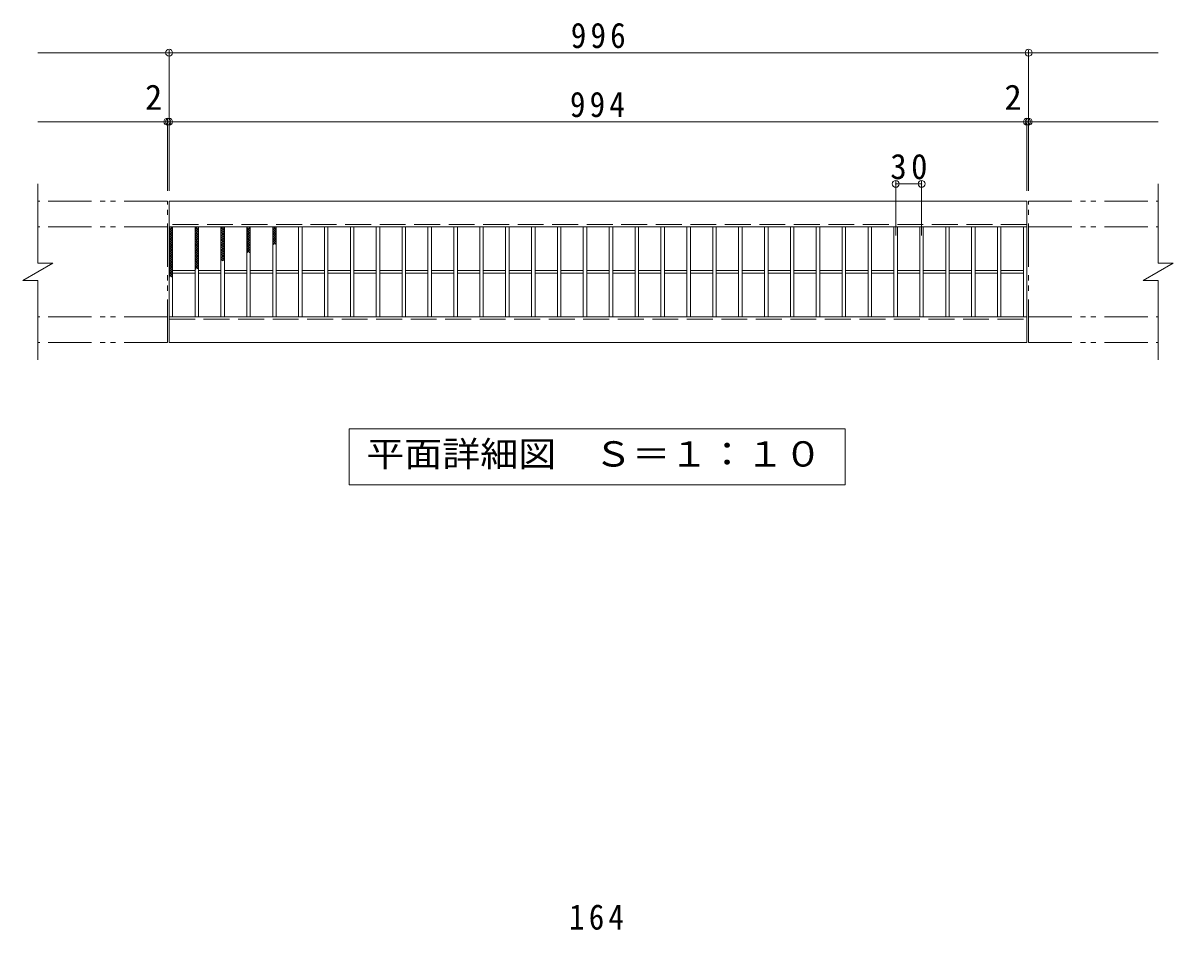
# Model space of a CAD drawing. Units: millimetres at full size, sheet at 1:10, with parts at other scales. Extents: x -1573 to 1792, y -1355 to 1055.
# Drawn here: x -1573 to -241, y 4 to 1055 of the extents above; entities that cross this region are included whole.
import ezdxf
from ezdxf.enums import TextEntityAlignment as Align

# ---------------------------------------------------------------- set-up
doc = ezdxf.new("R2010")
doc.units = ezdxf.units.MM
doc.header["$LTSCALE"] = 10
doc.header["$PDMODE"] = 32
doc.header["$PDSIZE"] = 8
doc.linetypes.add('DASHED3', pattern=[4, 3, -1])
doc.linetypes.add('DOUBLE_CHAIN1', pattern=[8.8, 5, -1, 0.6, -0.6, 0.6, -1])
for name, color, linetype, lineweight in [('A-0', 6, 'Continuous', 9), ('C-0', 6, 'Continuous', 5), ('C-1', 2, 'Continuous', 9), ('C-2', 3, 'Continuous', 9), ('C-4', 7, 'Continuous', 9), ('C-5', 7, 'Continuous', 9)]:
    doc.layers.add(name, color=color, linetype=linetype, lineweight=lineweight)
doc.styles.add('ＭＳ ゴシック', font='')
doc.styles.get('ＭＳ ゴシック').set_extended_font_data('MS Gothic')

msp = doc.modelspace()

# ---------------------------------------------------------------- linework, layer by layer
at = {"layer": 'C-0'}
for p, q in [((-1403.87, 814.62), (-1400.08, 818.41)), ((-1403.87, 817.44), (-1402.91, 818.41)), ((-1403.87, 817.17), (-1399.87, 813.17)), ((-1403.87, 811.79), (-1399.87, 815.79)), ((-1403.87, 814.34), (-1399.87, 810.34)), ((-1403.87, 808.96), (-1399.87, 812.96)), ((-1402.28, 818.41), (-1399.87, 816)), ((-1373.87, 815.47), (-1370.94, 818.41)), ((-1373.87, 818.3), (-1373.76, 818.41)), ((-1373.87, 812.65), (-1369.87, 816.65)), ((-1373.87, 816.31), (-1369.87, 812.31)), ((-1373.87, 809.82), (-1369.87, 813.82)), ((-1373.87, 813.48), (-1369.87, 809.48)), ((-1373.14, 818.41), (-1369.87, 815.14)), ((-1370.31, 818.41), (-1369.87, 817.97)), ((-1343.87, 816.33), (-1341.79, 818.41)), ((-1343.87, 818.28), (-1339.87, 814.28)), ((-1343.87, 813.5), (-1339.87, 817.5)), ((-1343.87, 815.45), (-1339.87, 811.45)), ((-1343.87, 810.67), (-1339.87, 814.68)), ((-1341.17, 818.41), (-1339.87, 817.11)), ((-1313.87, 817.19), (-1312.65, 818.41)), ((-1313.87, 814.36), (-1309.87, 818.36)), ((-1313.87, 817.42), (-1309.87, 813.42)), ((-1313.87, 811.53), (-1309.87, 815.53)), ((-1313.87, 814.59), (-1309.87, 810.59)), ((-1312.02, 818.41), (-1309.87, 816.25)), ((-1283.87, 815.22), (-1280.68, 818.41)), ((-1283.87, 818.05), (-1283.51, 818.41)), ((-1283.87, 816.56), (-1279.87, 812.56)), ((-1283.87, 812.39), (-1279.87, 816.39)), ((-1283.87, 813.74), (-1279.87, 809.74)), ((-1283.87, 809.56), (-1279.87, 813.56)), ((-1282.88, 818.41), (-1279.87, 815.39)), ((-1280.05, 818.41), (-1279.87, 818.22)), ((-1403.87, 811.51), (-1399.87, 807.51)), ((-1403.87, 806.13), (-1399.87, 810.13)), ((-1403.87, 808.68), (-1399.87, 804.68)), ((-1403.87, 803.3), (-1399.87, 807.3)), ((-1403.87, 805.85), (-1399.87, 801.85)), ((-1403.87, 800.47), (-1399.87, 804.47)), ((-1403.87, 803.03), (-1399.87, 799.03)), ((-1403.87, 797.65), (-1399.87, 801.65)), ((-1403.87, 800.2), (-1399.87, 796.2)), ((-1373.87, 806.99), (-1369.87, 810.99)), ((-1373.87, 810.65), (-1369.87, 806.65)), ((-1373.87, 804.16), (-1369.87, 808.16)), ((-1373.87, 807.82), (-1369.87, 803.82)), ((-1373.87, 801.33), (-1369.87, 805.33)), ((-1373.87, 805), (-1369.87, 801)), ((-1373.87, 798.5), (-1369.87, 802.5)), ((-1373.87, 802.17), (-1369.87, 798.17)), ((-1373.87, 795.67), (-1369.87, 799.67)), ((-1343.87, 812.62), (-1339.87, 808.62)), ((-1343.87, 807.85), (-1339.87, 811.85)), ((-1343.87, 809.79), (-1339.87, 805.79)), ((-1343.87, 805.02), (-1339.87, 809.02)), ((-1343.87, 806.97), (-1339.87, 802.97)), ((-1343.87, 802.19), (-1339.87, 806.19)), ((-1343.87, 804.14), (-1339.87, 800.14)), ((-1343.87, 799.36), (-1339.87, 803.36)), ((-1343.87, 801.31), (-1339.87, 797.31)), ((-1343.87, 796.53), (-1339.87, 800.53)), ((-1313.87, 808.7), (-1309.87, 812.7)), ((-1313.87, 811.77), (-1309.87, 807.77)), ((-1313.87, 805.88), (-1309.87, 809.88)), ((-1313.87, 808.94), (-1309.87, 804.94)), ((-1313.87, 803.05), (-1309.87, 807.05)), ((-1313.87, 806.11), (-1309.87, 802.11)), ((-1313.87, 800.22), (-1309.87, 804.22)), ((-1313.87, 803.28), (-1309.87, 799.28)), ((-1313.87, 797.39), (-1309.87, 801.39)), ((-1313.87, 800.45), (-1309.87, 796.45)), ((-1283.87, 810.91), (-1279.87, 806.91)), ((-1283.87, 806.73), (-1279.87, 810.73)), ((-1283.87, 808.08), (-1279.87, 804.08)), ((-1283.87, 803.91), (-1279.87, 807.91)), ((-1283.87, 805.25), (-1279.87, 801.25)), ((-1283.87, 801.08), (-1279.87, 805.08)), ((-1283.87, 802.42), (-1280.07, 798.62)), ((-1283.87, 798.25), (-1279.87, 802.25)), ((-1283.87, 799.59), (-1282.22, 797.95)), ((-1403.87, 794.82), (-1399.87, 798.82)), ((-1403.87, 797.37), (-1399.87, 793.37)), ((-1403.87, 791.99), (-1399.87, 795.99)), ((-1403.87, 794.54), (-1399.87, 790.54)), ((-1403.87, 789.16), (-1399.87, 793.16)), ((-1403.87, 791.71), (-1399.87, 787.71)), ((-1403.87, 786.33), (-1399.87, 790.33)), ((-1403.87, 788.88), (-1399.87, 784.88)), ((-1403.87, 783.5), (-1399.87, 787.5)), ((-1373.87, 799.34), (-1369.87, 795.34)), ((-1373.87, 792.85), (-1369.87, 796.85)), ((-1373.87, 796.51), (-1369.87, 792.51)), ((-1373.87, 790.02), (-1369.87, 794.02)), ((-1373.87, 793.68), (-1369.87, 789.68)), ((-1373.87, 787.19), (-1369.87, 791.19)), ((-1373.87, 790.85), (-1369.87, 786.85)), ((-1373.87, 784.36), (-1369.87, 788.36)), ((-1373.87, 788.03), (-1369.87, 784.03)), ((-1343.87, 798.48), (-1339.87, 794.48)), ((-1343.87, 793.7), (-1339.87, 797.7)), ((-1343.87, 795.65), (-1339.87, 791.65)), ((-1343.87, 790.88), (-1339.87, 794.88)), ((-1343.87, 792.82), (-1339.87, 788.82)), ((-1343.87, 788.05), (-1339.87, 792.05)), ((-1343.87, 790), (-1339.87, 786)), ((-1343.87, 785.22), (-1339.87, 789.22)), ((-1343.87, 787.17), (-1339.87, 783.17)), ((-1343.87, 782.39), (-1339.87, 786.39)), ((-1313.87, 794.56), (-1309.87, 798.56)), ((-1313.87, 797.62), (-1309.87, 793.62)), ((-1313.87, 791.73), (-1309.87, 795.73)), ((-1313.87, 794.79), (-1309.87, 790.79)), ((-1313.87, 788.91), (-1309.87, 792.91)), ((-1313.87, 791.97), (-1310.87, 788.97)), ((-1313.87, 789.14), (-1313.02, 788.29)), ((-1311.03, 788.92), (-1309.87, 790.08)), ((-1280.93, 798.35), (-1279.87, 799.42)), ((-1403.87, 786.05), (-1399.87, 782.05)), ((-1403.87, 780.68), (-1399.87, 784.67)), ((-1403.87, 783.23), (-1399.87, 779.23)), ((-1403.87, 777.85), (-1399.87, 781.85)), ((-1403.87, 780.4), (-1399.87, 776.4)), ((-1403.87, 775.02), (-1399.87, 779.02)), ((-1403.87, 777.57), (-1399.87, 773.57)), ((-1403.87, 772.19), (-1399.87, 776.19)), ((-1403.87, 774.74), (-1399.87, 770.74)), ((-1403.87, 769.36), (-1399.87, 773.36)), ((-1373.87, 781.53), (-1369.87, 785.53)), ((-1373.87, 785.2), (-1369.87, 781.2)), ((-1373.87, 778.7), (-1369.87, 782.7)), ((-1373.87, 782.37), (-1369.87, 778.37)), ((-1373.87, 775.88), (-1369.87, 779.88)), ((-1373.87, 779.54), (-1369.87, 775.54)), ((-1373.87, 773.05), (-1369.87, 777.05)), ((-1373.87, 776.71), (-1369.87, 772.71)), ((-1373.87, 770.22), (-1369.87, 774.22)), ((-1373.87, 773.88), (-1370.31, 770.33)), ((-1343.87, 784.34), (-1339.87, 780.34)), ((-1343.87, 779.56), (-1339.87, 783.56)), ((-1343.87, 781.51), (-1341.67, 779.31)), ((-1341.12, 779.48), (-1339.87, 780.73)), ((-1403.87, 771.91), (-1399.87, 767.91)), ((-1403.87, 766.53), (-1399.87, 770.53)), ((-1403.87, 769.08), (-1399.87, 765.08)), ((-1403.87, 763.7), (-1399.87, 767.7)), ((-1403.87, 766.26), (-1399.87, 762.26)), ((-1403.87, 760.88), (-1399.87, 764.88)), ((-1403.87, 763.43), (-1401.11, 760.67)), ((-1403.87, 760.6), (-1403.26, 760)), ((-1401.31, 760.61), (-1399.87, 762.05)), ((-1373.87, 771.05), (-1372.47, 769.65)), ((-1371.21, 770.05), (-1369.87, 771.39))]:
    msp.add_line(p, q, dxfattribs=at)
at = {"layer": 'C-1', "linetype": 'DOUBLE_CHAIN1'}
for p, q in [((-1405.87, 848.41), (-1555.87, 848.41)), ((-1405.87, 684.41), (-1405.87, 848.41)), ((-407.87, 848.41), (-257.87, 848.41)), ((-407.87, 684.41), (-407.87, 848.41)), ((-1405.87, 818.41), (-1555.87, 818.41)), ((-407.87, 818.41), (-257.87, 818.41)), ((-1405.87, 714.41), (-1555.87, 714.41)), ((-407.87, 714.41), (-257.87, 714.41)), ((-1405.87, 684.41), (-1555.87, 684.41)), ((-407.87, 684.41), (-257.87, 684.41))]:
    msp.add_line(p, q, dxfattribs=at)
at = {"layer": 'C-1'}
for p, q in [((-409.87, 848.41), (-1403.87, 848.41)), ((-1403.87, 818.41), (-1403.87, 848.41)), ((-409.87, 848.41), (-409.87, 818.41)), ((-409.87, 818.41), (-1403.87, 818.41)), ((-1573.19, 756.41), (-1538.55, 776.41)), ((-275.19, 756.41), (-240.55, 776.41)), ((-1403.87, 714.41), (-409.87, 714.41)), ((-1403.87, 684.41), (-1403.87, 714.41)), ((-409.87, 714.41), (-409.87, 684.41)), ((-1403.87, 684.41), (-409.87, 684.41))]:
    msp.add_line(p, q, dxfattribs=at)
at = {"layer": 'C-1', "linetype": 'DASHED3'}
for p, q in [((-409.87, 821.41), (-1403.87, 821.41)), ((-1403.87, 711.41), (-409.87, 711.41))]:
    msp.add_line(p, q, dxfattribs=at)
at = {"layer": 'C-1'}
for points in [[(-1555.87, 868.41), (-1555.87, 776.41), (-1538.55, 776.41)], [(-257.87, 868.41), (-257.87, 776.41), (-240.55, 776.41)], [(-1573.19, 756.41), (-1555.87, 756.41), (-1555.87, 664.41)], [(-275.19, 756.41), (-257.87, 756.41), (-257.87, 664.41)]]:
    msp.add_lwpolyline(points, dxfattribs=at)
at = {"layer": 'C-2'}
for p, q in [((-1403.87, 818.41), (-1403.87, 714.41)), ((-1399.87, 818.41), (-1399.87, 714.41)), ((-1373.87, 818.41), (-1373.87, 714.41)), ((-1369.87, 818.41), (-1369.87, 714.41)), ((-1343.87, 818.41), (-1343.87, 714.41)), ((-1339.87, 818.41), (-1339.87, 714.41)), ((-1313.87, 818.41), (-1313.87, 714.41)), ((-1309.87, 818.41), (-1309.87, 714.41)), ((-1283.87, 818.41), (-1283.87, 714.41)), ((-1279.87, 818.41), (-1279.87, 714.41)), ((-1253.87, 818.41), (-1253.87, 714.41)), ((-1249.87, 818.41), (-1249.87, 714.41)), ((-1223.87, 818.41), (-1223.87, 714.41)), ((-1219.87, 818.41), (-1219.87, 714.41)), ((-1193.87, 818.41), (-1193.87, 714.41)), ((-1189.87, 818.41), (-1189.87, 714.41)), ((-1163.87, 818.41), (-1163.87, 714.41)), ((-1159.87, 818.41), (-1159.87, 714.41)), ((-1133.87, 818.41), (-1133.87, 714.41)), ((-1129.87, 818.41), (-1129.87, 714.41)), ((-1103.87, 818.41), (-1103.87, 714.41)), ((-1099.87, 818.41), (-1099.87, 714.41)), ((-1073.87, 818.41), (-1073.87, 714.41)), ((-1069.87, 818.41), (-1069.87, 714.41)), ((-1043.87, 818.41), (-1043.87, 714.41)), ((-1039.87, 818.41), (-1039.87, 714.41)), ((-1013.87, 818.41), (-1013.87, 714.41)), ((-1009.87, 818.41), (-1009.87, 714.41)), ((-983.87, 818.41), (-983.87, 714.41)), ((-979.87, 818.41), (-979.87, 714.41)), ((-953.87, 818.41), (-953.87, 714.41)), ((-949.87, 818.41), (-949.87, 714.41)), ((-923.87, 818.41), (-923.87, 714.41)), ((-919.87, 818.41), (-919.87, 714.41)), ((-893.87, 818.41), (-893.87, 714.41)), ((-889.87, 818.41), (-889.87, 714.41)), ((-863.87, 818.41), (-863.87, 714.41)), ((-859.87, 818.41), (-859.87, 714.41)), ((-833.87, 818.41), (-833.87, 714.41)), ((-829.87, 818.41), (-829.87, 714.41)), ((-803.87, 818.41), (-803.87, 714.41)), ((-799.87, 818.41), (-799.87, 714.41)), ((-773.87, 818.41), (-773.87, 714.41)), ((-769.87, 818.41), (-769.87, 714.41)), ((-743.87, 818.41), (-743.87, 714.41)), ((-739.87, 818.41), (-739.87, 714.41)), ((-713.87, 818.41), (-713.87, 714.41)), ((-709.87, 818.41), (-709.87, 714.41)), ((-683.87, 818.41), (-683.87, 714.41)), ((-679.87, 818.41), (-679.87, 714.41)), ((-653.87, 818.41), (-653.87, 714.41)), ((-649.87, 818.41), (-649.87, 714.41)), ((-623.87, 818.41), (-623.87, 714.41)), ((-619.87, 818.41), (-619.87, 714.41)), ((-593.87, 818.41), (-593.87, 714.41)), ((-589.87, 818.41), (-589.87, 714.41)), ((-563.87, 818.41), (-563.87, 714.41)), ((-559.87, 818.41), (-559.87, 714.41)), ((-533.87, 818.41), (-533.87, 714.41)), ((-529.87, 818.41), (-529.87, 714.41)), ((-503.87, 818.41), (-503.87, 714.41)), ((-499.87, 818.41), (-499.87, 714.41)), ((-473.87, 818.41), (-473.87, 714.41)), ((-469.87, 818.41), (-469.87, 714.41)), ((-443.87, 818.41), (-443.87, 714.41)), ((-439.87, 818.41), (-439.87, 714.41)), ((-413.87, 818.41), (-413.87, 714.41)), ((-409.87, 818.41), (-409.87, 714.41)), ((-1399.87, 767.91), (-1373.87, 767.91)), ((-1399.87, 764.91), (-1373.87, 764.91)), ((-1369.87, 767.91), (-1343.87, 767.91)), ((-1369.87, 764.91), (-1343.87, 764.91)), ((-1339.87, 767.91), (-1313.87, 767.91)), ((-1339.87, 764.91), (-1313.87, 764.91)), ((-1309.87, 767.91), (-1283.87, 767.91)), ((-1309.87, 764.91), (-1283.87, 764.91)), ((-1279.87, 767.91), (-1253.87, 767.91)), ((-1279.87, 764.91), (-1253.87, 764.91)), ((-1249.87, 767.91), (-1223.87, 767.91)), ((-1249.87, 764.91), (-1223.87, 764.91)), ((-1219.87, 767.91), (-1193.87, 767.91)), ((-1219.87, 764.91), (-1193.87, 764.91)), ((-1189.87, 767.91), (-1163.87, 767.91)), ((-1189.87, 764.91), (-1163.87, 764.91)), ((-1159.87, 767.91), (-1133.87, 767.91)), ((-1159.87, 764.91), (-1133.87, 764.91)), ((-1129.87, 767.91), (-1103.87, 767.91)), ((-1129.87, 764.91), (-1103.87, 764.91)), ((-1099.87, 767.91), (-1073.87, 767.91)), ((-1099.87, 764.91), (-1073.87, 764.91)), ((-1069.87, 767.91), (-1043.87, 767.91)), ((-1069.87, 764.91), (-1043.87, 764.91)), ((-1039.87, 767.91), (-1013.87, 767.91)), ((-1039.87, 764.91), (-1013.87, 764.91)), ((-1009.87, 767.91), (-983.87, 767.91)), ((-1009.87, 764.91), (-983.87, 764.91)), ((-979.87, 767.91), (-953.87, 767.91)), ((-979.87, 764.91), (-953.87, 764.91)), ((-949.87, 767.91), (-923.87, 767.91)), ((-949.87, 764.91), (-923.87, 764.91)), ((-919.87, 767.91), (-893.87, 767.91)), ((-919.87, 764.91), (-893.87, 764.91)), ((-889.87, 767.91), (-863.87, 767.91)), ((-889.87, 764.91), (-863.87, 764.91)), ((-859.87, 767.91), (-833.87, 767.91)), ((-859.87, 764.91), (-833.87, 764.91)), ((-829.87, 767.91), (-803.87, 767.91)), ((-829.87, 764.91), (-803.87, 764.91)), ((-799.87, 767.91), (-773.87, 767.91)), ((-799.87, 764.91), (-773.87, 764.91)), ((-769.87, 767.91), (-743.87, 767.91)), ((-769.87, 764.91), (-743.87, 764.91)), ((-739.87, 767.91), (-713.87, 767.91)), ((-739.87, 764.91), (-713.87, 764.91)), ((-709.87, 767.91), (-683.87, 767.91)), ((-709.87, 764.91), (-683.87, 764.91)), ((-679.87, 767.91), (-653.87, 767.91)), ((-679.87, 764.91), (-653.87, 764.91)), ((-649.87, 767.91), (-623.87, 767.91)), ((-649.87, 764.91), (-623.87, 764.91)), ((-619.87, 767.91), (-593.87, 767.91)), ((-619.87, 764.91), (-593.87, 764.91)), ((-589.87, 767.91), (-563.87, 767.91)), ((-589.87, 764.91), (-563.87, 764.91)), ((-559.87, 767.91), (-533.87, 767.91)), ((-559.87, 764.91), (-533.87, 764.91)), ((-529.87, 767.91), (-503.87, 767.91)), ((-529.87, 764.91), (-503.87, 764.91)), ((-499.87, 767.91), (-473.87, 767.91)), ((-499.87, 764.91), (-473.87, 764.91)), ((-469.87, 767.91), (-443.87, 767.91)), ((-469.87, 764.91), (-443.87, 764.91)), ((-439.87, 767.91), (-413.87, 767.91)), ((-439.87, 764.91), (-413.87, 764.91))]:
    msp.add_line(p, q, dxfattribs=at)
at = {"layer": 'C-4'}
for p, q in [((-1555.87, 1020.41), (-257.87, 1020.41)), ((-1403.87, 860.41), (-1403.87, 1023.41)), ((-407.87, 860.41), (-407.87, 1023.41)), ((-1555.87, 940.41), (-257.87, 940.41)), ((-1405.87, 860.41), (-1405.87, 943.41)), ((-409.87, 860.41), (-409.87, 943.41)), ((-561.87, 808.41), (-561.87, 871.41)), ((-561.87, 868.41), (-531.87, 868.41)), ((-531.87, 808.41), (-531.87, 871.41))]:
    msp.add_line(p, q, dxfattribs=at)
for p in [(-1403.87, 1020.41), (-407.87, 1020.41), (-1405.87, 940.41), (-1403.87, 940.41), (-409.87, 940.41), (-407.87, 940.41), (-561.87, 868.41), (-531.87, 868.41)]:
    msp.add_point(p, dxfattribs=at)
at = {"layer": 'C-5'}
msp.add_lwpolyline([(-1195.37, 519.41), (-1195.37, 584.41), (-620.37, 584.41), (-620.37, 519.41)], close=True, dxfattribs=at)

# ---------------------------------------------------------------- texts
at = {"layer": 'A-0', "color": 2, "insert": (-940.37, 3.53), "char_height": 29.33, "attachment_point": 7, "style": 'ＭＳ ゴシック'}
msp.add_mtext('\\T1.27;\\W0.9;164', dxfattribs=at)
at = {"layer": 'C-4', "color": 2, "style": 'ＭＳ ゴシック'}
for p in [(-1431.83, 945.41), (-435.83, 945.41)]:
    msp.add_text('2', height=29.33, dxfattribs=at).set_placement(p, align=Align.BOTTOM_LEFT)
at = {"layer": 'C-4', "color": 2, "char_height": 29.33, "attachment_point": 7, "style": 'ＭＳ ゴシック'}
for s, insert in [('\\T1.27;\\W0.9;996', (-938.37, 1025.41)), ('\\T1.27;\\W0.9;994', (-939.37, 945.41)), ('\\T1.27;\\W0.95;30', (-568.12, 873.41))]:
    msp.add_mtext(s, dxfattribs=dict(at, insert=insert))
at = {"layer": 'C-5', "color": 2, "style": 'ＭＳ ゴシック', "width": 1.1}
msp.add_text('平面詳細図\u3000Ｓ＝１：１０', height=29.33, dxfattribs=at).set_placement((-1175.37, 531.91), align=Align.BOTTOM_LEFT)

doc.saveas('drawing.dxf')
